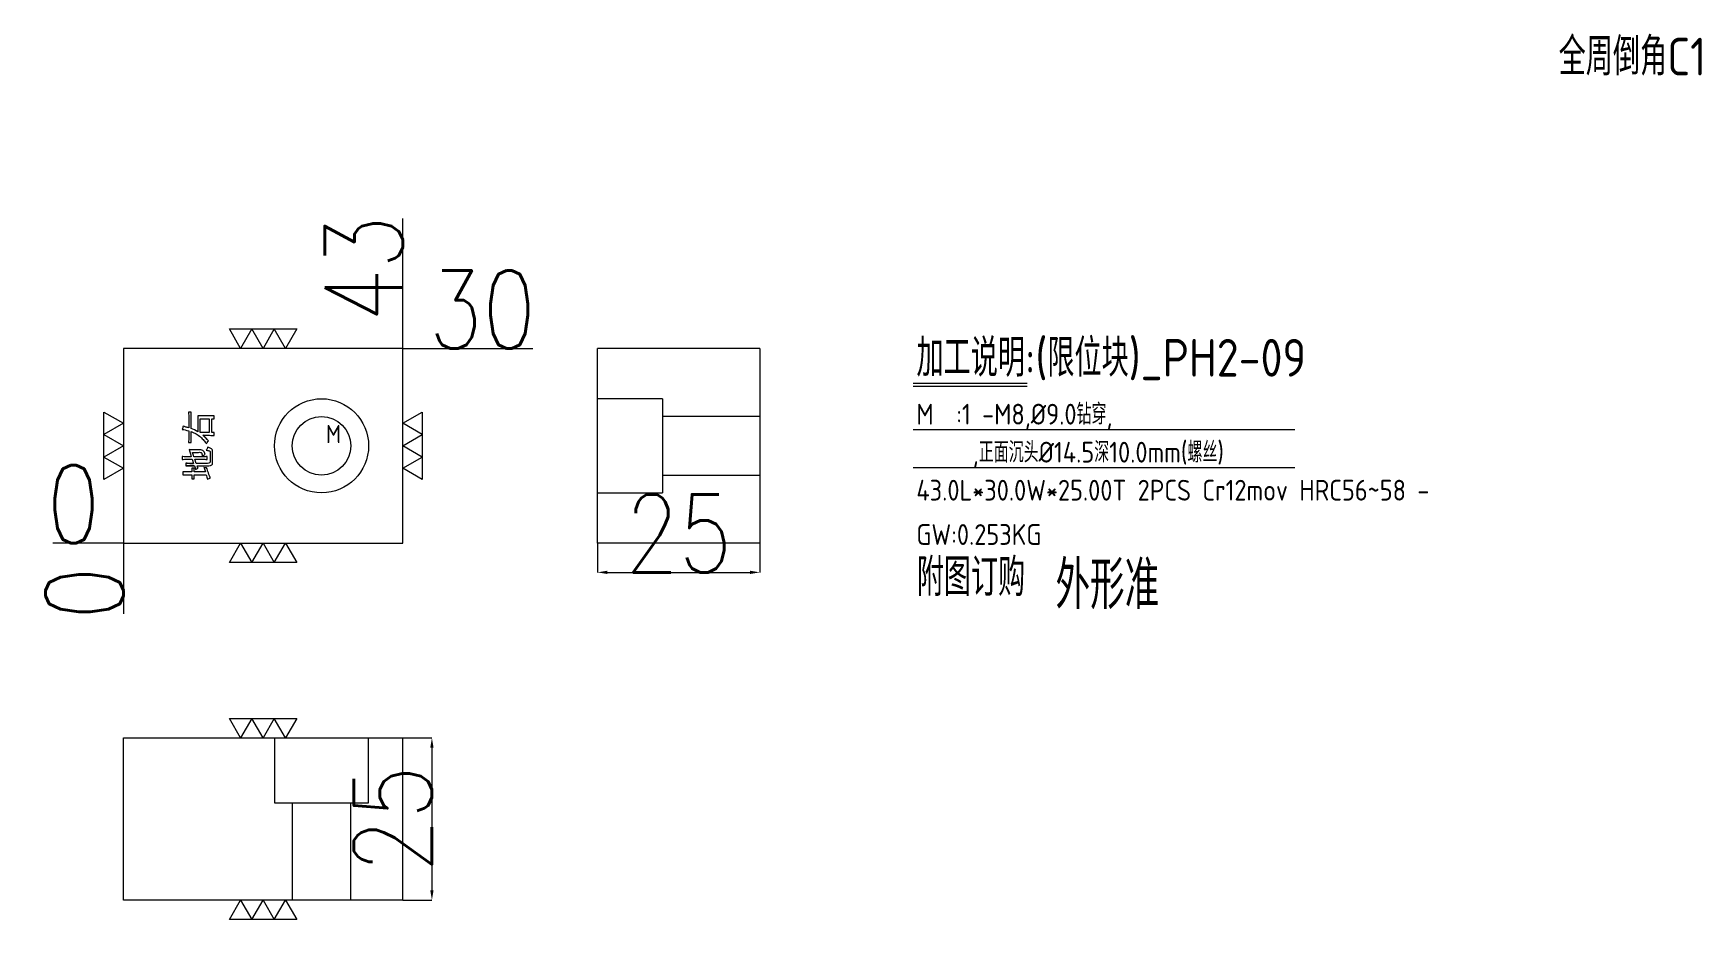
# Model space of a CAD drawing. Header units: millimetres. Extents: x -11766 to -11509, y 60699 to 60836.
import ezdxf

# ---------------------------------------------------------------- set-up
doc = ezdxf.new("R2010")
doc.units = ezdxf.units.MM
doc.linetypes.add('DASHED', pattern=[0])
doc.layers.add('DIE', color=20, linetype='Continuous', lineweight=20)
doc.layers.add('DIM', color=4, linetype='Continuous', lineweight=20)
doc.layers.add('PH2', color=7, linetype='Continuous')
doc.layers.add('TEMP', color=7, linetype='Continuous')
doc.styles.add('gbenor', font='gbenor.shx', dxfattribs={"bigfont": 'gbcbig.shx'})
doc.styles.add('TXT', font='txt.shx', dxfattribs={"width": 0.8, "bigfont": 'ctxt.shx'})
doc.dimstyles.new('零件', dxfattribs={"dimscale": 1.5, "dimtxt": 8, "dimasz": 1, "dimexe": 0, "dimexo": 0, "dimgap": 0, "dimtad": 1, "dimtxsty": 'TXT', "dimcen": 0, "dimclrd": 252, "dimclre": 252, "dimclrt": 4, "dimazin": 3, "dimtp": 0.001, "dimtm": 0.001, "dimtfac": 1, "dimtmove": 0, "dimatfit": 3, "dimlwd": 5, "dimlwe": 5})

# ---------------------------------------------------------------- blocks, each defined once
blk = doc.blocks.new('*D1107')
at = {"layer": 'Defpoints', "color": 0}
for p in [(-11709.4, 60787.24), (-11704.9, 60787.24), (-11752.4, 60757.24)]:
    blk.add_point(p, dxfattribs=at)
at = {"layer": 'DIM', "color": 252, "lineweight": 5}
blk.add_line((-11709.4, 60787.24), (-11689.36, 60787.24), dxfattribs=at)
at = {"layer": 'DIM', "color": 4, "lineweight": 5, "insert": (-11697.13, 60793.24), "char_height": 12, "attachment_point": 5, "style": 'TXT'}
blk.add_mtext('30', dxfattribs=at)
blk = doc.blocks.new('*D1108')
at = {"layer": 'Defpoints', "color": 0}
for p in [(-11756.9, 60757.24), (-11752.4, 60757.24), (-11752.4, 60757.24)]:
    blk.add_point(p, dxfattribs=at)
at = {"layer": 'DIM', "color": 252, "lineweight": 5}
blk.add_line((-11752.4, 60757.24), (-11763.3, 60757.24), dxfattribs=at)
at = {"layer": 'DIM', "color": 4, "lineweight": 5, "insert": (-11760.1, 60763.24), "char_height": 12, "attachment_point": 5, "style": 'TXT'}
blk.add_mtext('0', dxfattribs=at)
blk = doc.blocks.new('*D1109')
at = {"layer": 'Defpoints', "color": 0}
for p in [(-11752.4, 60757.24), (-11752.4, 60757.24), (-11752.4, 60752.74)]:
    blk.add_point(p, dxfattribs=at)
at = {"layer": 'DIM', "color": 252, "lineweight": 5}
blk.add_line((-11752.4, 60757.24), (-11752.4, 60746.34), dxfattribs=at)
at = {"layer": 'DIM', "color": 4, "lineweight": 5, "insert": (-11758.4, 60749.54), "char_height": 12, "attachment_point": 5, "rotation": 90, "style": 'TXT'}
blk.add_mtext('0', dxfattribs=at)
blk = doc.blocks.new('*D1110')
at = {"layer": 'Defpoints', "color": 0}
for p in [(-11709.4, 60791.74), (-11709.4, 60787.24), (-11752.4, 60757.24)]:
    blk.add_point(p, dxfattribs=at)
at = {"layer": 'DIM', "color": 252, "lineweight": 5}
blk.add_line((-11709.4, 60787.24), (-11709.4, 60807.28), dxfattribs=at)
at = {"layer": 'DIM', "color": 4, "lineweight": 5, "insert": (-11715.4, 60799.51), "char_height": 12, "attachment_point": 5, "rotation": 90, "style": 'TXT'}
blk.add_mtext('43', dxfattribs=at)
blk = doc.blocks.new('*D1111')
at = {"layer": 'Defpoints', "color": 0}
for p in [(-11709.4, 60727.24), (-11709.4, 60702.24), (-11704.9, 60702.24)]:
    blk.add_point(p, dxfattribs=at)
at = {"layer": 'DIM', "color": 252, "lineweight": 5}
for p, q in [((-11709.4, 60727.24), (-11704.9, 60727.24)), ((-11704.9, 60725.74), (-11704.9, 60703.74)), ((-11709.4, 60702.24), (-11704.9, 60702.24))]:
    blk.add_line(p, q, dxfattribs=at)
at = {"layer": 'DIM', "color": 252}
for points in [[(-11704.65, 60725.74), (-11705.15, 60725.74), (-11704.9, 60727.24)], [(-11705.15, 60703.74), (-11704.65, 60703.74), (-11704.9, 60702.24)]]:
    blk.add_solid(points, dxfattribs=at)
at = {"layer": 'DIM', "color": 4, "lineweight": 5, "insert": (-11710.9, 60714.74), "char_height": 12, "attachment_point": 5, "rotation": 90, "style": 'TXT'}
blk.add_mtext('25', dxfattribs=at)
blk = doc.blocks.new('*D1112')
at = {"layer": 'Defpoints', "color": 0}
for p in [(-11679.4, 60757.24), (-11654.4, 60757.24), (-11654.4, 60752.74)]:
    blk.add_point(p, dxfattribs=at)
at = {"layer": 'DIM', "color": 252, "lineweight": 5}
for p, q in [((-11679.4, 60757.24), (-11679.4, 60752.74)), ((-11654.4, 60757.24), (-11654.4, 60752.74)), ((-11677.9, 60752.74), (-11655.9, 60752.74))]:
    blk.add_line(p, q, dxfattribs=at)
at = {"layer": 'DIM', "color": 252}
for points in [[(-11677.9, 60752.99), (-11677.9, 60752.49), (-11679.4, 60752.74)], [(-11655.9, 60752.49), (-11655.9, 60752.99), (-11654.4, 60752.74)]]:
    blk.add_solid(points, dxfattribs=at)
at = {"layer": 'DIM', "color": 4, "lineweight": 5, "insert": (-11666.9, 60758.74), "char_height": 12, "attachment_point": 5, "style": 'TXT'}
blk.add_mtext('25', dxfattribs=at)

msp = doc.modelspace()

# ---------------------------------------------------------------- linework, layer by layer
at = {"layer": 'DIE', "color": 1, "linetype": 'Continuous', "lineweight": 5}
for points in [[(-11725.703, 60790.235), (-11727.435, 60787.235), (-11729.168, 60790.235), (-11730.9, 60787.235), (-11732.632, 60790.235), (-11734.364, 60787.235), (-11736.096, 60790.235), (-11725.703, 60790.235)], [(-11755.4, 60777.432), (-11752.4, 60775.699), (-11755.4, 60773.967), (-11752.4, 60772.235), (-11755.4, 60770.503), (-11752.4, 60768.771), (-11755.4, 60767.039), (-11755.4, 60777.432)], [(-11706.4, 60767.039), (-11709.4, 60768.771), (-11706.4, 60770.503), (-11709.4, 60772.235), (-11706.4, 60773.967), (-11709.4, 60775.699), (-11706.4, 60777.432), (-11706.4, 60767.039)], [(-11736.096, 60754.235), (-11734.364, 60757.235), (-11732.632, 60754.235), (-11730.9, 60757.235), (-11729.168, 60754.235), (-11727.435, 60757.235), (-11725.703, 60754.235), (-11736.096, 60754.235)], [(-11725.703, 60730.235), (-11727.435, 60727.235), (-11729.168, 60730.235), (-11730.9, 60727.235), (-11732.632, 60730.235), (-11734.364, 60727.235), (-11736.096, 60730.235), (-11725.703, 60730.235)], [(-11736.096, 60699.235), (-11734.364, 60702.235), (-11732.632, 60699.235), (-11730.9, 60702.235), (-11729.168, 60699.235), (-11727.435, 60702.235), (-11725.703, 60699.235), (-11736.096, 60699.235)]]:
    msp.add_lwpolyline(points, close=True, dxfattribs=at)
at = {"layer": 'DIM', "color": 8, "linetype": 'Continuous', "lineweight": 5}
for p, q in [((-11630.776, 60781.892), (-11613.237, 60781.892)), ((-11630.776, 60781.407), (-11613.237, 60781.407)), ((-11630.776, 60774.74), (-11572.024, 60774.74)), ((-11630.776, 60768.883), (-11572.024, 60768.883))]:
    msp.add_line(p, q, dxfattribs=at)
at = {"layer": 'PH2', "color": 11, "linetype": 'Continuous', "lineweight": 5}
for p, q in [((-11752.4, 60787.235), (-11752.4, 60757.235)), ((-11709.4, 60787.235), (-11752.4, 60787.235)), ((-11709.4, 60757.235), (-11709.4, 60787.235)), ((-11679.4, 60757.235), (-11679.4, 60787.235)), ((-11654.4, 60787.235), (-11679.4, 60787.235)), ((-11654.4, 60787.235), (-11654.4, 60757.235)), ((-11752.4, 60757.235), (-11709.4, 60757.235)), ((-11654.4, 60757.235), (-11679.4, 60757.235)), ((-11752.4, 60727.235), (-11709.4, 60727.235)), ((-11752.4, 60702.235), (-11752.4, 60727.235)), ((-11709.4, 60702.235), (-11709.4, 60727.235)), ((-11709.4, 60702.235), (-11752.4, 60702.235))]:
    msp.add_line(p, q, dxfattribs=at)
at = {"layer": 'PH2', "color": 11, "linetype": 'DASHED', "lineweight": 5, "ltscale": 0.178546}
for p, q in [((-11679.4, 60787.235), (-11679.4, 60787.235)), ((-11654.4, 60787.235), (-11654.4, 60787.235)), ((-11669.4, 60779.485), (-11679.4, 60779.485)), ((-11669.4, 60779.485), (-11669.4, 60764.985)), ((-11654.4, 60776.739), (-11669.4, 60776.739)), ((-11669.4, 60767.732), (-11654.4, 60767.732)), ((-11679.4, 60764.985), (-11669.4, 60764.985)), ((-11679.4, 60757.235), (-11679.4, 60757.235)), ((-11654.4, 60757.235), (-11654.4, 60757.235)), ((-11729.15, 60727.235), (-11729.15, 60717.235)), ((-11714.65, 60717.235), (-11714.65, 60727.235)), ((-11729.15, 60717.235), (-11714.65, 60717.235)), ((-11726.403, 60717.235), (-11726.403, 60702.235)), ((-11717.396, 60702.235), (-11717.396, 60717.235))]:
    msp.add_line(p, q, dxfattribs=at)
at = {"layer": 'PH2', "color": 42, "linetype": 'Continuous', "lineweight": 5}
for radius in [7.25, 4.503]:
    msp.add_circle((-11721.9, 60772.235), radius, dxfattribs=at)
at = {"layer": 'TEMP', "color": 2, "linetype": 'Continuous', "lineweight": 5}
for p, q in [((-11741.95, 60777.4), (-11742.37, 60777.4)), ((-11740.942, 60776.875), (-11740.942, 60774.396)), ((-11740.564, 60774.27), (-11740.564, 60776.413)), ((-11740.564, 60776.413), (-11739.177, 60776.413)), ((-11739.177, 60776.413), (-11739.177, 60774.27)), ((-11738.799, 60776.413), (-11738.421, 60776.413)), ((-11738.799, 60774.27), (-11738.799, 60776.413)), ((-11738.421, 60776.413), (-11738.421, 60776.875)), ((-11742.37, 60772.737), (-11741.95, 60772.737)), ((-11739.177, 60774.27), (-11740.564, 60774.27)), ((-11738.421, 60774.27), (-11738.799, 60774.27)), ((-11738.421, 60773.829), (-11738.421, 60774.27)), ((-11743.378, 60770.578), (-11743.378, 60770.137)), ((-11742.811, 60769.549), (-11742.811, 60769.129)), ((-11741.824, 60770.158), (-11741.593, 60769.528)), ((-11741.761, 60771.229), (-11740.858, 60771.229)), ((-11741.194, 60769.528), (-11741.425, 60770.158)), ((-11739.513, 60770.137), (-11739.513, 60770.578)), ((-11743.252, 60768.226), (-11743.252, 60767.764)), ((-11741.488, 60768.814), (-11741.887, 60768.814)), ((-11741.887, 60767.134), (-11741.488, 60767.134)), ((-11739.765, 60768.205), (-11741.509, 60768.205)), ((-11741.509, 60767.785), (-11739.66, 60767.785)), ((-11741.068, 60769.15), (-11739.24, 60769.15))]:
    msp.add_line(p, q, dxfattribs=at)
for centre, radius, start, end in [((-11744.136, 60769.018), 6.256, 39.4146, 50.5854), ((-11741.782, 60793.9), 24.373, 267.58014, 270.44434), ((-11741.708, 60741.586), 27.565, 89.49799, 92.29236)]:
    msp.add_arc(centre, radius, start, end, dxfattribs=at)
for points, knots in [([(-11742.37, 60777.4), (-11742.356, 60777.064), (-11742.349, 60776.784), (-11742.349, 60776.042), (-11742.349, 60775.524), (-11742.349, 60775.006)], [0, 0, 0, 0, 0.3018867, 0.3018867, 1, 1, 1, 1]), ([(-11741.971, 60774.88), (-11741.971, 60775.433), (-11741.971, 60775.986), (-11741.971, 60776.861), (-11741.964, 60777.148), (-11741.95, 60777.4)], [0, 0, 0, 0, 0.6320002, 0.6320002, 1, 1, 1, 1]), ([(-11742.349, 60775.006), (-11742.531, 60775.062), (-11742.685, 60775.104), (-11742.937, 60775.16), (-11743.07, 60775.209), (-11743.21, 60775.279)], [0, 0, 0, 0, 0.5000002, 0.5000002, 1, 1, 1, 1]), ([(-11742.349, 60774.522), (-11742.349, 60774.235), (-11742.349, 60773.948), (-11742.349, 60773.325), (-11742.356, 60773.017), (-11742.37, 60772.737)], [0, 0, 0, 0, 0.4606742, 0.4606742, 1, 1, 1, 1]), ([(-11738.421, 60776.875), (-11738.715, 60776.861), (-11738.974, 60776.854), (-11739.527, 60776.854), (-11739.856, 60776.854), (-11740.452, 60776.854), (-11740.704, 60776.861), (-11740.942, 60776.875)], [0, 0, 0, 0, 0.2735042, 0.2735042, 0.6752137, 0.6752137, 1, 1, 1, 1]), ([(-11741.971, 60774.417), (-11741.705, 60774.319), (-11741.453, 60774.204), (-11740.977, 60773.938), (-11740.756, 60773.78), (-11740.35, 60773.416), (-11740.172, 60773.241), (-11739.863, 60772.905), (-11739.737, 60772.737), (-11739.639, 60772.569)], [0, 0, 0, 0, 0.2499996, 0.2499996, 0.4999995, 0.4999995, 0.7499997, 0.7499997, 1, 1, 1, 1]), ([(-11741.95, 60772.737), (-11741.964, 60773.017), (-11741.971, 60773.318), (-11741.971, 60773.899), (-11741.971, 60774.158), (-11741.971, 60774.417)], [0, 0, 0, 0, 0.5542169, 0.5542169, 1, 1, 1, 1]), ([(-11740.165, 60773.85), (-11739.821, 60773.85), (-11739.478, 60773.85), (-11738.911, 60773.85), (-11738.673, 60773.843), (-11738.421, 60773.829)], [0, 0, 0, 0, 0.6049384, 0.6049384, 1, 1, 1, 1]), ([(-11739.303, 60772.989), (-11739.443, 60773.157), (-11739.58, 60773.308), (-11739.846, 60773.574), (-11739.996, 60773.71), (-11740.165, 60773.85)], [0, 0, 0, 0, 0.5000001, 0.5000001, 1, 1, 1, 1]), ([(-11738.673, 60769.633), (-11738.673, 60770.186), (-11738.673, 60770.739), (-11738.673, 60771.502), (-11738.726, 60771.656), (-11738.936, 60771.852), (-11739.142, 60771.943), (-11739.45, 60772.027)], [0, 0, 0, 0, 0.5683456, 0.5683456, 0.784173, 0.784173, 1, 1, 1, 1]), ([(-11741.95, 60770.557), (-11742.181, 60770.557), (-11742.412, 60770.557), (-11742.965, 60770.557), (-11743.21, 60770.564), (-11743.378, 60770.578)], [0, 0, 0, 0, 0.4177217, 0.4177217, 1, 1, 1, 1]), ([(-11743.378, 60770.137), (-11743.14, 60770.151), (-11742.902, 60770.158), (-11742.384, 60770.158), (-11742.104, 60770.158), (-11741.824, 60770.158)], [0, 0, 0, 0, 0.4594592, 0.4594592, 1, 1, 1, 1]), ([(-11741.593, 60769.528), (-11741.719, 60769.528), (-11741.845, 60769.528), (-11742.237, 60769.528), (-11742.517, 60769.535), (-11742.811, 60769.549)], [0, 0, 0, 0, 0.3214287, 0.3214287, 1, 1, 1, 1]), ([(-11740.753, 60771.628), (-11741.026, 60771.628), (-11741.299, 60771.628), (-11741.894, 60771.628), (-11742.139, 60771.635), (-11742.307, 60771.649)], [0, 0, 0, 0, 0.4588236, 0.4588236, 1, 1, 1, 1]), ([(-11739.513, 60770.578), (-11739.681, 60770.564), (-11739.891, 60770.557), (-11740.613, 60770.557), (-11741.082, 60770.557), (-11741.551, 60770.557)], [0, 0, 0, 0, 0.3495146, 0.3495146, 1, 1, 1, 1]), ([(-11741.425, 60770.158), (-11740.998, 60770.158), (-11740.571, 60770.158), (-11739.975, 60770.158), (-11739.765, 60770.151), (-11739.513, 60770.137)], [0, 0, 0, 0, 0.7176471, 0.7176471, 1, 1, 1, 1]), ([(-11739.639, 60771.565), (-11739.415, 60771.523), (-11739.258, 60771.481), (-11739.076, 60771.397), (-11739.03, 60771.306), (-11739.03, 60770.718), (-11739.03, 60770.27), (-11739.03, 60769.626), (-11739.17, 60769.528), (-11740.031, 60769.528), (-11740.613, 60769.528), (-11741.194, 60769.528)], [0, 0, 0, 0, 0.1052077, 0.1052077, 0.2104154, 0.2104154, 0.5470803, 0.5470803, 0.6943713, 0.6943713, 1, 1, 1, 1]), ([(-11740.858, 60771.229), (-11740.592, 60771.243), (-11740.434, 60771.219), (-11740.336, 60771.093), (-11740.298, 60770.935), (-11740.27, 60770.683)], [0, 0, 0, 0, 0.4999997, 0.4999997, 1, 1, 1, 1]), ([(-11739.828, 60770.872), (-11739.884, 60771.096), (-11739.961, 60771.282), (-11740.158, 60771.576), (-11740.389, 60771.642), (-11740.753, 60771.628)], [0, 0, 0, 0, 0.5000002, 0.5000002, 1, 1, 1, 1]), ([(-11741.866, 60768.205), (-11742.09, 60768.205), (-11742.314, 60768.205), (-11742.832, 60768.205), (-11743.07, 60768.212), (-11743.252, 60768.226)], [0, 0, 0, 0, 0.4324324, 0.4324324, 1, 1, 1, 1]), ([(-11743.252, 60767.764), (-11743.014, 60767.778), (-11742.776, 60767.785), (-11742.314, 60767.785), (-11742.09, 60767.785), (-11741.866, 60767.785)], [0, 0, 0, 0, 0.5151512, 0.5151512, 1, 1, 1, 1]), ([(-11742.811, 60769.129), (-11742.489, 60769.143), (-11742.202, 60769.15), (-11741.789, 60769.15), (-11741.628, 60769.15), (-11741.467, 60769.15)], [0, 0, 0, 0, 0.6101693, 0.6101693, 1, 1, 1, 1]), ([(-11739.009, 60767.281), (-11739.121, 60767.491), (-11739.226, 60767.747), (-11739.422, 60768.349), (-11739.513, 60768.618), (-11739.597, 60768.856)], [0, 0, 0, 0, 0.5000002, 0.5000002, 1, 1, 1, 1])]:
    msp.add_open_spline(points, degree=3, knots=knots, dxfattribs=at)
for points in [[(-11743.21, 60775.279), (-11743.238, 60775.111), (-11743.28, 60774.936), (-11743.336, 60774.753)], [(-11743.336, 60774.753), (-11743.07, 60774.725), (-11742.741, 60774.648), (-11742.349, 60774.522)], [(-11740.942, 60774.396), (-11741.292, 60774.606), (-11741.635, 60774.767), (-11741.971, 60774.88)], [(-11739.639, 60772.569), (-11739.569, 60772.695), (-11739.457, 60772.835), (-11739.303, 60772.989)], [(-11739.45, 60772.027), (-11739.478, 60771.859), (-11739.541, 60771.705), (-11739.639, 60771.565)], [(-11742.307, 60771.649), (-11742.125, 60771.131), (-11742.006, 60770.767), (-11741.95, 60770.557)], [(-11741.551, 60770.557), (-11741.621, 60770.767), (-11741.691, 60770.991), (-11741.761, 60771.229)], [(-11740.27, 60770.683), (-11740.116, 60770.767), (-11739.968, 60770.83), (-11739.828, 60770.872)], [(-11739.24, 60769.15), (-11738.862, 60769.164), (-11738.673, 60769.325), (-11738.673, 60769.633)], [(-11741.887, 60768.814), (-11741.873, 60768.66), (-11741.866, 60768.457), (-11741.866, 60768.205)], [(-11741.866, 60767.785), (-11741.866, 60767.519), (-11741.873, 60767.302), (-11741.887, 60767.134)], [(-11741.509, 60768.205), (-11741.509, 60768.457), (-11741.502, 60768.66), (-11741.488, 60768.814)], [(-11741.488, 60767.134), (-11741.502, 60767.302), (-11741.509, 60767.519), (-11741.509, 60767.785)], [(-11741.467, 60769.15), (-11741.383, 60768.926), (-11741.327, 60768.737), (-11741.299, 60768.583)], [(-11741.299, 60768.583), (-11741.201, 60768.639), (-11741.068, 60768.702), (-11740.9, 60768.772)], [(-11740.9, 60768.772), (-11740.956, 60768.856), (-11741.012, 60768.982), (-11741.068, 60769.15)], [(-11740.017, 60768.877), (-11739.905, 60768.625), (-11739.821, 60768.401), (-11739.765, 60768.205)], [(-11739.597, 60768.856), (-11739.723, 60768.856), (-11739.863, 60768.863), (-11740.017, 60768.877)], [(-11739.66, 60767.785), (-11739.576, 60767.519), (-11739.506, 60767.281), (-11739.45, 60767.071)], [(-11739.45, 60767.071), (-11739.296, 60767.169), (-11739.149, 60767.239), (-11739.009, 60767.281)]]:
    msp.add_open_spline(points, degree=3, dxfattribs=at)

# ---------------------------------------------------------------- texts
at = {"layer": 'DIM', "color": 6, "lineweight": 5, "style": 'gbenor'}
msp.add_text('全周倒角C1', height=5.8, dxfattribs=at).set_placement((-11531.394, 60829.3))
at = {"layer": 'DIM', "color": 4, "lineweight": 5, "style": 'gbenor'}
for s, height, p in [('加工说明:(限位块)_PH2-09', 5.8, (-11630.281, 60782.896)), ('M  :1 -M8,%%c9.0钻穿,', 3.2, (-11630.296, 60775.511)), ('M', 2.8, (-11721.213, 60772.641)), ('     ,正面沉头%%c14.5深10.0mm(螺丝)', 3.2, (-11630.296, 60769.654)), ('43.0L*30.0W*25.00T 2PCS Cr12mov HRC56~58 -', 3.2, (-11630.296, 60763.797)), ('GW:0.253KG', 3.2, (-11630.296, 60756.969))]:
    msp.add_text(s, height=height, dxfattribs=at).set_placement(p)
at = {"layer": 'DIM', "color": 21, "lineweight": 5, "style": 'gbenor'}
msp.add_text('附图订购', height=5.8, dxfattribs=at).set_placement((-11630.238, 60749.091))
at = {"layer": 'DIM', "color": 1, "lineweight": 5, "style": 'gbenor'}
msp.add_text('外形准', height=7.4, dxfattribs=at).set_placement((-11608.879, 60747.09))

# ---------------------------------------------------------------- dimensions: what is measured, and where the dimension line sits
at = {"layer": 'DIM', "lineweight": 5}
for feature_location, offset, dtype, origin, picture, middle in [((-11709.4, 60787.235), (0, 4.5), 1, (-11752.4, 60757.235), '*D1110', (-11715.4, 60799.507)), ((-11709.4, 60787.235), (4.5, 0), 0, (-11752.4, 60757.235), '*D1107', (-11697.128, 60793.235)), ((-11752.399551708, 60757.235356916), (-4.5, 0), 0, (-11752.399551708, 60757.235356916), '*D1108', (-11760.099551708, 60763.235356916)), ((-11752.399551708, 60757.235356916), (0, -4.5), 1, (-11752.399551708, 60757.235356916), '*D1109', (-11758.399551708, 60749.535356916))]:
    dim = msp.add_ordinate_dim(feature_location=feature_location, offset=offset, dtype=dtype, origin=origin, dimstyle='零件', dxfattribs=at)
    dim.commit()
    dim.dimension.update_dxf_attribs({"geometry": picture, "text_midpoint": middle})
dim = msp.add_linear_dim(base=(-11654.4, 60752.735), p1=(-11679.4, 60757.235), p2=(-11654.4, 60757.235), dimstyle='零件', dxfattribs=at)
dim.commit()
dim.dimension.update_dxf_attribs({"geometry": '*D1112', "text_midpoint": (-11666.9, 60758.735)})
dim = msp.add_linear_dim(base=(-11704.9, 60702.235), p1=(-11709.4, 60727.235), p2=(-11709.4, 60702.235), angle=90, dimstyle='零件', dxfattribs=at)
dim.commit()
dim.dimension.update_dxf_attribs({"geometry": '*D1111', "text_midpoint": (-11710.9, 60714.735)})

doc.saveas('drawing.dxf')
